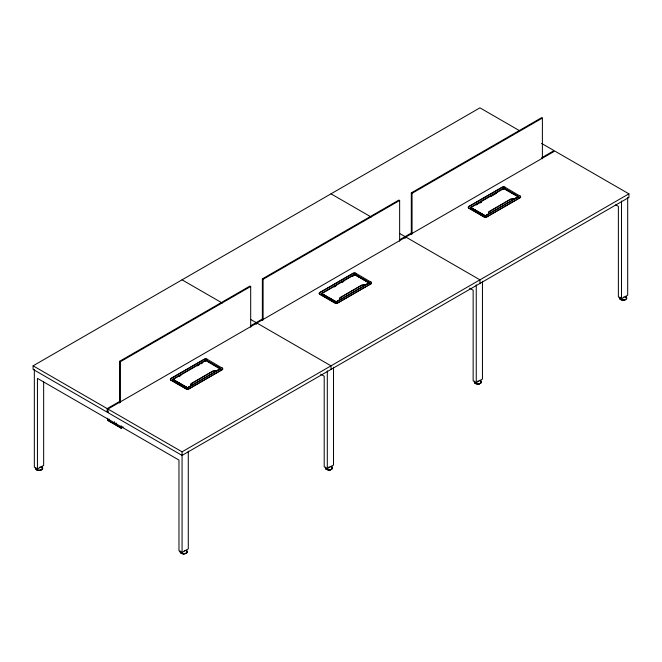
<?xml version="1.0" encoding="UTF-8"?>
<svg xmlns="http://www.w3.org/2000/svg" width="662" height="662" viewBox="0 0 662 662"><rect width="100%" height="100%" fill="white"/><g stroke="black" fill="none" stroke-linecap="round" stroke-linejoin="round"><path stroke-width="0.99" d="M41.491 466.751L42.037 467.066L41.64 467.811M331.844 466.991L331.348 466.412M480.794 380.998L480.298 380.418M626.078 296.882A3.6 2.077 0 0 1 623.472 300.151L620.195 299.282L619.665 298.628L619.872 297.213L619.665 298.628C621.229 300.755 625.565 300.788 626.724 298.256L625.185 296.377L626.07 296.882L625.888 297.404M173.047 379.69L187.23 388.213L190.797 385.632L190.846 384.283M485.13 216.226L488.539 213.876L488.746 212.295M190.846 384.382L191.459 383.43L212.816 371.101L216.375 370.745L212.816 371.2L191.012 383.919M339.697 298.446L340.309 297.495L361.667 285.165L365.217 284.809L361.667 285.264L339.854 297.983M339.697 299.547L339.49 299.927L339.697 298.347M488.746 212.394L488.904 211.832M518.172 197.152C518.412 196.738 513.24 199.601 510.716 199.105L488.904 211.931M205.526 361.096L205.741 360.567M205.617 361.146L206.006 360.658M354.377 275.16L354.782 274.589L369.057 282.831L365.217 284.908M354.46 275.21L354.493 274.722M485.254 215.812L470.939 207.694M503.426 189.109L503.633 188.579L518.172 196.912M503.509 189.158L503.898 188.67M331 466.222L332.539 468.1C331.389 470.632 327.045 470.599 325.481 468.473L325.687 467.058M479.95 380.22L481.489 382.106C480.339 384.639 475.995 384.605 474.431 382.479L474.637 381.055M39.919 467.091L39.447 467.446M186.477 551.09L186.121 550.254M339.49 299.828L336.288 301.673L321.864 293.597L354.633 274.606L369.123 282.964M336.288 301.781L336.023 302.162L321.153 293.448L336.081 302.046L369.553 282.674L336.023 302.162M485.337 215.721L470.914 207.537L503.633 188.678M40.73 470.227L41.88 469.176M185.931 553.2L183.25 554.003L182.331 553.672M331.166 469.358L331.745 468.837M480.686 382.843L479.536 383.894L478.129 384.076M624.771 300.043L625.342 299.522M184.309 550.867L184.524 550.428M623.885 297.056L623.215 297.296M33.1 365.821L107.203 408.611L107.203 412.194L33.1 369.404L33.1 365.821L479.942 107.84L519.231 130.522M119.615 402.993L119.615 361.295L249.946 286.042L250.691 286.472L250.691 327.16M262.359 320.582L262.359 278.876L398.896 200.048L399.641 200.478L399.641 241.167M411.309 234.588L411.309 192.882L541.648 117.637L542.393 118.068L542.393 158.748M119.615 361.295L120.36 361.725L250.691 286.472M262.359 278.876L263.104 279.306L399.641 200.478M411.309 192.882L412.054 193.312L542.393 118.068M107.203 408.611L120.583 400.882M250.799 325.704L262.4 319.01M399.749 239.71L411.342 233.016M541.566 157.837L554.053 150.622L541.549 143.406M107.947 409.042L554.797 151.052L628.9 193.842L628.9 197.425L182.058 455.406L107.947 412.625L107.947 409.042L182.058 451.823L182.075 552.472L188.281 548.889L188.281 451.12M170.829 378.49L204.351 359.135A2.16 1.241 0 0 1 207.156 359.259L222.027 367.973A2.317 1.341 0 0 1 222.333 369.653L188.802 389.008A2.317 1.341 0 0 1 185.906 388.834L171.036 380.245A2.16 1.241 0 0 1 170.829 378.623L170.829 378.49A2.16 1.241 0 0 0 171.036 380.112L171.036 380.245M319.647 292.571L353.177 273.216A2.16 1.241 0 0 1 355.974 273.34L370.844 282.053A2.317 1.341 0 0 1 371.15 283.733L337.628 303.088A2.317 1.341 0 0 1 334.724 302.906L319.854 294.325A2.16 1.241 0 0 1 319.647 292.703L319.647 292.571A2.16 1.241 0 0 0 319.854 294.193L319.854 294.325M468.721 206.503L502.251 187.147A2.16 1.241 0 0 1 505.056 187.272L519.927 195.985A2.317 1.341 0 0 1 520.233 197.657L486.702 217.02A2.317 1.341 0 0 1 483.806 216.838L468.936 208.257A2.16 1.241 0 0 1 468.721 206.635L468.721 206.503A2.16 1.241 0 0 0 468.936 208.125L468.936 208.257M170.829 378.623L204.351 359.267A2.16 1.241 0 0 1 207.156 359.392L207.156 359.259M319.647 292.703L353.177 273.348A2.16 1.241 0 0 1 355.974 273.472L355.974 273.34M468.721 206.635L502.251 187.28A2.16 1.241 0 0 1 505.056 187.404L505.056 187.272M172.335 379.5L205.857 360.004L220.727 368.593L187.205 388.081L172.335 379.367L187.363 387.99M321.153 293.58L354.683 274.085L369.553 282.674M470.227 207.504L503.757 188.016L518.627 196.606L485.097 216.093L470.227 207.371L485.213 216.176M220.28 369.139L205.791 360.533L173.014 379.458L187.445 387.709L173.171 379.475M179.245 376.421L180.983 375.412M197.557 365.846L199.295 364.836M201.041 363.827L202.787 362.826M334.194 286.96L335.932 285.951M342.039 282.426L343.785 281.416M352.507 276.385L354.253 275.375M476.268 204.93L478.014 203.929M479.751 202.92L481.497 201.91M491.088 196.374L496.326 193.354M479.842 202.969L481.588 201.96M107.575 418.334L107.575 420.287L109.47 419.195M114.468 422.091L114.468 424.135L116.247 423.109M34.341 369.404L34.341 467.182L37.444 468.977L43.651 465.394L43.651 381.991M514.763 198.633L510.716 199.212L489.359 211.443M216.375 370.844L220.28 368.899M187.205 387.949L220.727 368.593M485.097 215.961L518.627 196.606M114.468 424.135L121.121 427.975L122.9 426.949M171.036 380.112L185.906 388.702A2.317 1.341 0 0 0 188.802 388.875L222.333 369.52A2.317 1.341 0 0 0 222.027 367.849L222.027 367.973M319.854 294.193L334.724 302.774A2.317 1.341 0 0 0 337.628 302.956L371.15 283.601A2.317 1.341 0 0 0 370.844 281.921L370.844 282.053M468.936 208.125L483.806 216.706A2.317 1.341 0 0 0 486.702 216.888L520.233 197.533A2.317 1.341 0 0 0 519.927 195.853L519.927 195.985M107.575 420.287L121.229 428.173L123.016 427.147M182.058 451.823L628.9 193.842M320.623 374.162L324.206 376.231L324.206 466.842L327.309 468.638L333.516 465.055L333.516 367.278M469.565 288.169L473.148 290.237L473.148 380.849L476.251 382.644L482.457 379.061L482.457 281.284M615.693 204.839L618.382 206.387L618.382 296.998L621.486 298.794L627.692 295.211L627.692 197.433M478.494 381.031L477.691 381.13M329.544 467.024L328.749 467.124M37.701 470.169L36.203 469.689L35.665 467.744L35.624 468.812C37.188 470.939 41.524 470.972 42.682 468.439L41.143 466.561M477.426 384.167L475.151 383.505L474.315 381.759M181.421 553.341L180.254 552.315L180.296 551.247L180.254 552.315C181.818 554.442 186.154 554.475 187.313 551.942L186.659 550.569A3.6 2.077 0 0 1 184.061 553.837L180.784 552.969M622.661 300.325L623.712 300.184M38.619 470.508L40.026 470.318M330.586 469.888L327.566 469.83M621.742 299.985L620.195 299.282M474.968 383.132L478.237 384.001A3.6 2.077 0 0 0 480.844 380.733M325.373 467.753L326.018 469.126L329.287 469.995A3.6 2.077 0 0 0 331.894 466.727M36.153 469.466L39.43 470.334A3.6 2.077 0 0 0 42.037 467.066M518.627 196.738L503.757 188.016M331 193.834L371.175 217.028M399.749 233.529L405.103 236.615L405.103 238.411M405.847 237.046L479.95 279.836L479.95 283.419M369.553 282.806L354.683 274.085M354.518 274.316L369.388 282.897M321.889 293.754L336.081 302.286M182.05 279.827L222.225 303.022M250.799 319.523L256.153 322.617L256.153 324.405M256.897 323.039L331 365.829L331 369.413M220.727 368.726L205.857 360.004M106.863 411.276L108.659 412.31M182.075 552.472L178.972 550.685L178.972 460.073L37.444 378.366L37.444 468.977M475.357 382.893L475.597 383.505M326.407 468.886L326.647 469.499L326.018 469.126M36.551 469.234L36.791 469.838M621.486 201.016L621.486 298.794M476.251 284.867L476.251 382.644M412.054 193.312L412.054 234M327.309 370.861L327.309 468.638M263.104 279.306L263.104 319.994M121.229 426.22L121.229 428.173M121.121 425.914L121.121 427.975M120.36 361.725L120.36 402.405M114.344 422.017L114.344 424.069L107.691 420.221L107.691 418.268"/></g></svg>
